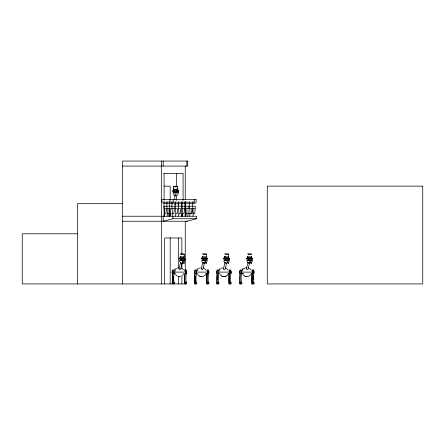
<?xml version="1.0" encoding="UTF-8"?>
<svg xmlns="http://www.w3.org/2000/svg" width="445" height="445" viewBox="0 0 445 445"><rect width="100%" height="100%" fill="white"/><g stroke="black" fill="none" stroke-linecap="round" stroke-linejoin="round"><path stroke-width="0.67" d="M230.115 283.126L230.032 283.938M206.675 282.781L206.708 281.997A78.659 20.359 90 0 0 206.792 273.341A78.659 20.359 -90 0 1 206.691 281.997M228.891 281.997A78.659 20.359 90 0 0 228.969 273.341A78.659 20.359 -90 0 1 228.908 281.997L228.869 282.781A1.608 0.417 -90 0 1 228.713 283.938L231.122 283.938L231.122 282.781A5.023 1.302 -90 0 0 230.588 282.247L228.886 282.247M251.948 273.341A78.659 20.359 -90 0 1 251.87 281.997L251.831 282.781A1.608 0.417 -90 0 1 251.675 283.938M184.241 256.643L184.358 254.251A2.053 0.362 2.7 0 0 181.438 253.756A2.053 0.362 2.7 0 0 181.143 254.368A2.053 0.362 2.7 0 0 184.358 254.251M206.48 256.643L206.591 254.251A2.053 0.362 2.7 0 0 203.677 253.756A2.053 0.362 2.7 0 0 203.382 254.368A2.053 0.362 2.7 0 0 206.591 254.251M228.674 256.643L228.791 254.251A2.053 0.362 2.7 0 0 225.871 253.756A2.053 0.362 2.7 0 0 225.576 254.368A2.053 0.362 2.7 0 0 228.791 254.251M185.682 283.593L185.682 283.126M207.86 283.871L207.921 283.243M166.992 201.813L166.819 206.202L174.557 206.202L173.895 213.722L172.515 213.722L172.093 216.231M191.478 213.722L191.901 208.711M185.02 201.813L184.847 206.202L195.383 206.202L194.721 213.722L193.341 213.722L192.919 216.231M188.113 208.711L188.346 206.202M164.133 216.231C165.245 211.475 163.204 206.619 164.071 201.813M169.617 201.813C168.75 206.619 170.785 211.475 169.679 216.231M172.026 201.813L171.859 206.202L172.515 213.722M175.48 216.231C176.587 211.475 174.546 206.619 175.413 201.813M178.562 216.231C179.674 211.475 177.633 206.619 178.501 201.813M182.222 216.231C183.329 211.475 181.287 206.619 182.155 201.813M185.821 201.813C184.953 206.619 186.995 211.475 185.888 216.231M189.609 201.813C188.741 206.619 190.783 211.475 189.676 216.231M192.852 201.813L192.685 206.202L193.341 213.722M185.343 272.579L185.17 273.252M186.255 272.084C186.817 269.781 186.817 274.882 186.255 272.579M208.494 272.084C209.05 269.781 209.05 274.882 208.494 272.579M218.718 272.807L218.718 271.856M230.744 272.807L230.744 271.856M185.698 283.593L185.598 283.938M167.053 216.231L167.476 213.722L166.819 206.202M185.081 216.231L185.504 213.722L184.847 206.202M187.807 216.231L188.229 213.722L187.912 209.962M196.479 273.002L196.479 271.661M230.716 271.856C231.294 270.187 231.294 274.476 230.716 272.807M182.211 261.332L182.406 260.97M180.648 262.261L178.973 268.724A0.857 0.584 14.5 0 0 179.774 269.459M180.659 269.008L182.333 262.539M202.881 262.261L201.207 268.724A0.857 0.584 14.5 0 0 202.013 269.459M202.892 269.008L204.566 262.539M225.081 262.261L223.407 268.724A0.857 0.584 14.5 0 0 223.501 269.041M225.092 269.008L226.6 263.19M246.369 268.724L248.043 262.261M248.054 269.008L249.723 262.539M252.994 283.938L253.044 282.925M174.195 273.152L174.195 271.511M186.221 273.152L186.221 271.511M208.46 273.152L208.46 271.511M241.424 273.152L241.424 271.511M175.069 271.083L175.486 269.965M197.302 271.083L197.725 269.965M219.502 271.083L219.919 269.965M242.464 271.083L242.881 269.965M173.422 283.938L173.422 282.781A5.023 1.302 -90 0 0 172.894 282.247A7.242 1.875 -90 0 1 173.244 273.341A2.08 0.54 -90 0 0 172.994 270.193A2.08 0.54 -90 0 0 172.271 271.901M174.496 283.938L174.496 282.781A5.023 1.302 -90 0 0 173.962 282.247L172.276 282.247M195.661 283.938L195.661 282.781A5.023 1.302 -90 0 0 195.127 282.247A7.242 1.875 -90 0 1 195.477 273.341A2.08 0.54 -90 0 0 195.233 270.193A2.08 0.54 -90 0 0 194.504 271.901M217.861 283.938L217.861 282.781A5.023 1.302 90 0 0 217.327 282.247A7.242 1.875 -90 0 1 217.677 273.341A2.08 0.54 -90 0 0 217.516 270.36A2.08 0.54 -90 0 0 216.76 271.183M240.817 283.938L240.817 282.781A5.023 1.302 90 0 0 240.283 282.247A7.242 1.875 -90 0 1 240.639 273.341A2.08 0.54 -90 0 0 240.478 270.36A2.08 0.54 -90 0 0 239.721 271.183M178.451 193.703L177.093 195.344M184.847 261.282L184.085 262.506L182.183 263.245M183.885 273.441L182.634 275.444M207.081 261.282C206.424 263.841 202.414 263.841 201.752 261.282M206.118 273.441C205.039 277.641 198.459 277.641 197.385 273.441M229.281 261.282C228.624 263.841 224.608 263.841 223.952 261.282M228.318 273.441C227.239 277.641 220.659 277.641 219.58 273.441M252.243 261.282C251.586 263.841 247.57 263.841 246.914 261.282M207.403 273.252L207.465 271.511M229.603 273.252L229.659 271.511M252.565 273.252L252.621 271.511M250.785 274.526C248.916 277.791 243.504 277.079 242.542 273.441M249.801 260.97L249.612 261.46M174.846 193.047L175.38 192.73M241.401 271.417L241.713 272.334L241.401 273.252M253.889 273.28L253.889 271.383M177.099 268.24L178.184 267.751M199.338 268.24L200.422 267.751M221.532 268.24L222.617 267.751M244.494 268.24L245.579 267.751M182.161 260.436L182.483 260.308M204.394 260.436L204.717 260.308M226.594 260.436L226.917 260.308M249.55 260.436L249.879 260.308M182.812 263.184L183.49 262.928M224.981 276.556L226.093 276.139M122.553 216.231L196.59 216.231L196.59 218.74L172.916 218.74L163.187 221.248L163.187 216.231M186.861 221.248L196.59 218.74M172.271 282.391L172.894 282.247M194.51 282.391L195.127 282.247M216.704 282.391L217.327 282.247M239.666 282.391L240.283 282.247M179.513 276.656L178.484 276.556L180.548 276.556M176.554 268.786L174.612 269.069L175.007 269.208M198.787 268.786L196.851 269.069L197.246 269.208M220.987 268.786L219.046 269.069L219.441 269.208M244.644 268.774L242.008 269.069L242.848 269.264M122.553 166.08L187.751 166.08L187.751 161.062L122.553 161.062L122.553 283.938M163.704 173.417L183.084 173.417L183.084 200.35M163.983 186.138L170.196 186.138L170.196 199.905M173.261 192.485L174.29 192.485M177.666 192.496L178.551 192.496M173.01 192.891L178.562 192.891M122.553 203.693L77.419 203.693L77.419 283.938M163.877 203.693L166.619 203.693M166.797 203.693L174.579 203.693M175.224 203.693L177.961 203.693M178.306 203.693L181.048 203.693M181.966 203.693L184.708 203.693M184.825 203.693L195.405 203.693M174.312 204.533L175.469 204.533M177.822 204.533L178.851 204.533M163.899 206.202L166.597 206.202M175.247 206.202L177.939 206.202M178.328 206.202L181.026 206.202M181.988 206.202L184.686 206.202M164.133 208.711L166.363 208.711L165.941 213.722L164.561 213.722M167.053 208.711L169.284 208.711M169.679 208.711L171.909 208.711M172.093 208.711L174.323 208.711M175.48 208.711L177.705 208.711L177.282 213.722L175.903 213.722M178.562 208.711L180.792 208.711L180.37 213.722L178.985 213.722M182.222 208.711L184.447 208.711L184.024 213.722L182.645 213.722M185.081 208.711L192.646 208.711L192.223 213.722L190.098 213.722M192.919 208.711L195.149 208.711M167.476 213.722L168.861 213.722M170.101 213.722L171.486 213.722M185.504 213.722L187.69 213.722M188.229 213.722L189.614 213.722M169.005 214.662L170.118 214.662M181.649 214.662L182.756 214.662M169.005 215.202L170.118 215.202M181.649 215.202L182.756 215.202M182.756 216.353L181.627 216.353L181.649 202.475M122.553 221.248L187.751 221.248M77.419 233.786L22.25 233.786L22.25 283.938L186.689 283.938L186.689 282.781A5.023 1.302 -90 0 0 186.155 282.247L184.453 282.247M179.975 260.064L181.399 260.064M184.43 260.075L185.059 260.075M202.208 260.064L203.638 260.064M206.669 260.075L207.292 260.075M224.408 260.064L225.832 260.064M228.864 260.075L229.492 260.075M247.37 260.064L248.794 260.064M251.692 260.075L252.454 260.075M179.407 260.47L184.959 260.47M201.646 260.47L207.192 260.47M223.841 260.47L229.392 260.47M246.803 260.47L252.354 260.47M246.764 267.551L247.053 267.551M172.805 270.059L173.878 270.059M184.998 270.059L186.066 270.059M195.038 270.059L196.112 270.059M207.231 270.059L208.305 270.059M217.238 270.059L218.311 270.059M229.431 270.059L230.499 270.059M240.2 270.059L241.268 270.059M252.387 270.059L253.461 270.059M175.291 272.112L184.063 272.112M197.524 272.112L206.296 272.112M219.724 272.112L228.496 272.112M242.686 272.112L251.458 272.112M241.468 273.28L243.537 273.28M251.119 273.28L252.499 273.28M173.244 273.341L174.318 273.341A2.08 0.54 -90 0 0 174.301 270.86A2.08 0.54 -90 0 0 173.684 270.193M184.519 271.183A2.08 0.54 -90 0 1 185.276 270.36A2.08 0.54 -90 0 1 185.437 273.341L186.505 273.341A2.08 0.54 -90 0 0 186.494 270.86A2.08 0.54 -90 0 0 185.877 270.193M195.477 273.341L196.551 273.341A2.08 0.54 -90 0 0 196.534 270.86A2.08 0.54 -90 0 0 195.917 270.193M208.11 270.193A2.08 0.54 -90 0 1 208.727 270.86A2.08 0.54 -90 0 1 208.744 273.341L207.67 273.341A2.08 0.54 -90 0 0 207.509 270.36A2.08 0.54 -90 0 0 206.753 271.183M217.677 273.341L218.751 273.341A2.08 0.54 -90 0 0 218.734 270.86A2.08 0.54 -90 0 0 218.117 270.193M228.953 271.183A2.08 0.54 -90 0 1 229.709 270.36A2.08 0.54 -90 0 1 229.87 273.341L230.938 273.341A2.08 0.54 -90 0 0 230.927 270.86A2.08 0.54 -90 0 0 230.31 270.193M240.639 273.341L241.713 273.341A2.08 0.54 -90 0 0 241.696 270.86A2.08 0.54 -90 0 0 241.079 270.193M251.909 271.183A2.08 0.54 -90 0 1 252.671 270.36A2.08 0.54 -90 0 1 252.832 273.341L253.9 273.341A2.08 0.54 -90 0 0 253.889 270.86A2.08 0.54 -90 0 0 253.272 270.193M194.51 282.247L196.201 282.247A5.023 1.302 -90 0 1 196.735 282.781L196.735 283.938L194.32 283.938A1.608 0.417 -90 0 0 194.498 282.781L194.515 281.997A78.659 20.359 90 0 0 194.599 273.341A2.08 0.54 -90 0 1 194.515 272.657M206.686 282.247L208.388 282.247A5.023 1.302 90 0 1 208.922 282.781L208.922 283.938L206.497 283.938A1.608 0.417 -90 0 0 206.691 282.781M216.709 282.247L218.395 282.247A5.023 1.302 -90 0 1 218.929 282.781L218.929 283.938L216.52 283.938A1.608 0.417 -90 0 0 216.698 282.781L216.715 281.997A78.659 20.359 90 0 0 216.798 273.341M239.671 282.247L241.357 282.247A5.023 1.302 -90 0 1 241.891 282.781L241.891 283.938L239.482 283.938A1.608 0.417 -90 0 0 239.655 282.781L239.677 281.997A78.659 20.359 90 0 0 239.76 273.341M251.842 282.247L253.55 282.247A5.023 1.302 -90 0 1 254.084 282.781L254.084 283.938L251.659 283.938M173.422 282.781L174.496 282.781M186.689 282.781L185.615 282.781A5.023 1.302 -90 0 0 185.081 282.247A7.242 1.875 -90 0 1 185.42 273.341M195.661 282.781L196.735 282.781M207.654 273.341A7.242 1.875 -90 0 0 207.303 282.247A5.023 1.302 90 0 1 207.832 282.781L208.922 282.781M217.861 282.781L218.929 282.781M231.122 282.781L230.048 282.781A5.023 1.302 -90 0 0 229.514 282.247A7.242 1.875 -90 0 1 229.854 273.341M240.817 282.781L241.891 282.781M252.81 273.341A7.242 1.875 -90 0 0 252.46 282.247A5.023 1.302 90 0 1 252.994 282.781L254.084 282.781M249.578 263.245L248.271 262.928M226.616 263.245L225.309 262.928M204.416 263.245L203.109 262.928M246.908 276.656L244.767 276.139M223.946 276.656L221.805 276.139M201.752 276.656L199.605 276.139M176.014 192.702L176.576 192.969M174.473 195.344L175.786 195.661L173.884 194.921L173.122 193.703M180.87 262.928L181.554 263.184L180.281 262.506L179.519 261.282M250.496 260.281L250.941 260.553M227.534 260.281L227.979 260.553M205.34 260.281L205.785 260.553M183.101 260.281L183.546 260.553M248.238 267.751L250.246 268.997L250.941 269.965M225.281 267.751L226.366 268.24L227.979 269.965M203.081 267.751L204.166 268.24L205.779 269.965M177.366 276.139L176.398 275.444L175.146 273.441M181.933 268.24L183.546 269.965M249.723 261.688L251.675 263.729L250.552 260.97M226.766 261.688L228.713 263.729L227.662 261.076M204.494 261.582L206.513 263.729L205.468 261.076M252.476 282.247A5.023 1.302 -90 0 1 253.01 282.781L253.06 282.925M207.832 282.781L207.943 283.243M183.229 261.076L184.28 263.729L182.216 261.46M185.226 271.511L185.343 272.084M185.698 283.126L185.598 282.781A5.023 1.302 90 0 0 185.064 282.247M175.263 193.881L175.797 196.145M230.115 283.02L230.032 282.781A5.023 1.302 90 0 0 229.498 282.247M194.231 199.66L194.231 202.169M186.861 161.062L186.861 166.08M185.242 166.08L185.242 199.744M185.242 201.802L185.242 203.176M185.242 206.614L185.242 216.231M185.242 221.248L185.242 270.16M181.855 253.756L181.855 237.98L164.639 237.98L164.661 283.938M181.855 263.357L181.855 268.847M181.855 275.705L181.855 283.938M181.727 203.799L181.727 205.701M178.389 237.98L178.389 268.157M178.389 276.389L178.389 283.938M177.755 186.572A2.053 0.373 0 0 1 174.546 186.85A2.053 0.373 0 0 1 174.824 186.205A2.053 0.373 0 0 1 177.755 186.572L177.755 188.964M176.604 173.417L176.604 186.538M176.604 194.827L176.604 200.35M174.807 195.094L174.807 199.922M173.661 186.516L173.661 188.908M173.188 199.66L173.188 202.169M172.916 216.231L172.916 218.74M170.196 237.78L170.196 283.938M170.118 209.183L170.118 216.009M169.946 199.66L169.946 202.169M169.005 208.41L169.005 216.353M164.083 173.417L164.083 200.35M164.083 206.563L164.083 216.231M163.187 161.062L163.187 166.08M161.568 161.062L161.568 283.938M251.931 273.341A78.659 20.359 90 0 1 251.853 281.997M240.623 283.71A1.608 0.417 -90 0 1 240.556 283.938M241.357 282.247A7.242 1.875 -90 0 1 241.713 273.341M253.55 282.247A7.242 1.875 -90 0 1 253.9 273.341M252.81 283.71A1.608 0.417 -90 0 1 252.743 283.938M253.021 275.705A78.659 20.359 90 0 1 252.988 279.638M250.891 257.833A3.115 0.551 2.7 0 1 252.104 258.701A3.115 0.551 2.7 0 1 249.79 259.474A3.115 0.551 2.7 0 1 246.714 258.545M251.136 256.871A2.053 0.362 2.7 0 1 249.934 257.405A2.053 0.362 2.7 0 1 247.637 256.821M251.08 258.067A2.075 0.367 2.7 0 1 250.835 258.567A2.075 0.367 2.7 0 1 247.915 258.389A2.075 0.367 2.7 0 1 248.16 257.889M252.104 258.701A3.115 0.551 2.7 0 1 247.348 258.551A3.115 0.551 2.7 0 1 247.787 257.733M251.158 256.353A2.053 0.362 2.7 0 1 249.957 256.887A2.053 0.362 2.7 0 1 247.665 256.303M247.921 269.286A0.857 0.584 14.5 0 1 247.598 269.447M247.17 269.459A0.857 0.584 14.5 0 1 246.385 268.886M246.408 268.58A0.857 0.584 14.5 0 1 246.641 268.352M249.261 258.84A0.857 0.584 14.5 0 1 249.044 258.378M250.635 258.35A0.857 0.584 14.5 0 1 250.691 258.812M217.661 283.71A1.608 0.417 -90 0 1 217.594 283.938M218.395 282.247A7.242 1.875 -90 0 1 218.751 273.341M217.872 275.705A78.659 20.359 -90 0 1 217.833 279.638M230.588 282.247A7.242 1.875 -90 0 1 230.938 273.341M229.854 283.71A1.608 0.417 -90 0 1 229.787 283.938M229.498 258.862A3.115 0.551 2.7 0 1 226.828 259.474A3.115 0.551 2.7 0 1 223.507 258.673M228.463 256.965A2.053 0.362 2.7 0 1 226.438 257.382A2.053 0.362 2.7 0 1 224.925 256.748M228.574 258.256A2.075 0.367 2.7 0 1 226.093 258.562A2.075 0.367 2.7 0 1 224.831 257.939M228.613 257.944A3.115 0.551 2.7 0 1 228.791 258.762A3.115 0.551 2.7 0 1 224.208 258.506A3.115 0.551 2.7 0 1 224.825 257.733M228.485 256.448A2.053 0.362 2.7 0 1 226.461 256.871A2.053 0.362 2.7 0 1 224.947 256.231M225.053 269.158A0.857 0.584 14.5 0 1 224.636 269.447M224.208 269.459A0.857 0.584 14.5 0 1 223.624 269.186M223.446 268.58A0.857 0.584 14.5 0 1 223.679 268.352M226.305 258.84A0.857 0.584 14.5 0 1 226.082 258.378M227.679 258.35A0.857 0.584 14.5 0 1 227.729 258.812M195.461 283.71A1.608 0.417 -90 0 1 195.394 283.938M196.201 282.247A7.242 1.875 -90 0 1 196.551 273.341M195.672 276.49A78.659 20.359 -90 0 1 195.605 281.212M208.388 282.247A7.242 1.875 -90 0 1 208.744 273.341M207.654 283.71A1.608 0.417 -90 0 1 207.587 283.938M207.303 258.862A3.115 0.551 2.7 0 1 204.628 259.474A3.115 0.551 2.7 0 1 201.307 258.673M206.263 256.965A2.053 0.362 2.7 0 1 204.238 257.382A2.053 0.362 2.7 0 1 202.725 256.748M206.213 258.161A2.075 0.367 2.7 0 1 204.166 258.584A2.075 0.367 2.7 0 1 202.636 257.939M206.413 257.944A3.115 0.551 2.7 0 1 206.591 258.762A3.115 0.551 2.7 0 1 202.008 258.506A3.115 0.551 2.7 0 1 202.631 257.733M206.291 256.448A2.053 0.362 2.7 0 1 204.266 256.871A2.053 0.362 2.7 0 1 202.748 256.231M202.853 269.158A0.857 0.584 14.5 0 1 202.436 269.447M201.246 268.58A0.857 0.584 14.5 0 1 201.485 268.352M204.105 258.84A0.857 0.584 14.5 0 1 203.888 258.378M205.479 258.35A0.857 0.584 14.5 0 1 205.534 258.812M184.558 273.341A78.659 20.359 90 0 1 184.475 281.997L184.436 282.781A1.608 0.417 -90 0 1 184.263 283.938M173.227 283.71A1.608 0.417 -90 0 1 173.161 283.938M172.087 283.938A1.608 0.417 -90 0 0 172.265 282.781L172.282 281.997A78.659 20.359 90 0 0 172.365 273.341A2.08 0.54 -90 0 1 172.282 272.657M173.962 282.247A7.242 1.875 -90 0 1 174.318 273.341M173.433 276.49A78.659 20.359 90 0 1 173.389 280.428M186.155 282.247A7.242 1.875 -90 0 1 186.505 273.341M185.42 283.71A1.608 0.417 -90 0 1 185.354 283.938M185.064 258.862A3.115 0.551 2.7 0 1 182.394 259.474A3.115 0.551 2.7 0 1 179.074 258.673M184.03 256.965A2.053 0.362 2.7 0 1 182.005 257.382A2.053 0.362 2.7 0 1 180.486 256.748M183.974 258.161A2.075 0.367 2.7 0 1 181.927 258.584A2.075 0.367 2.7 0 1 180.397 257.939M184.18 257.944A3.115 0.551 2.7 0 1 184.358 258.762A3.115 0.551 2.7 0 1 179.774 258.506A3.115 0.551 2.7 0 1 180.392 257.733M184.052 256.448A2.053 0.362 2.7 0 1 182.027 256.871A2.053 0.362 2.7 0 1 180.514 256.231M180.62 269.158A0.857 0.584 14.5 0 1 180.203 269.447M179.012 268.58A0.857 0.584 14.5 0 1 179.246 268.352M181.871 258.84A0.857 0.584 14.5 0 1 181.649 258.378M183.24 258.35A0.857 0.584 14.5 0 1 183.296 258.812M178.629 191.139A3.115 0.567 0 0 1 175.558 191.901A3.115 0.567 0 0 1 172.871 191.094M177.271 189.208A2.053 0.373 0 0 1 176.081 189.82A2.053 0.373 0 0 1 173.773 189.325M177.266 190.399A2.075 0.378 0 0 1 176.064 191.016A2.075 0.378 0 0 1 173.734 190.521M177.015 190.171A3.115 0.567 0 0 1 178.25 191.011A3.115 0.567 0 0 1 173.494 191.089A3.115 0.567 0 0 1 173.912 190.221M177.271 188.691A2.053 0.373 0 0 1 176.081 189.303A2.053 0.373 0 0 1 173.773 188.808M174.846 191.111A0.857 0.606 0 0 1 174.913 190.649M176.398 190.621A0.857 0.606 0 0 1 176.498 191.083M171.993 272.084C172.209 275.416 172.771 269.887 171.993 272.084M194.226 272.084C194.448 275.416 195.01 269.887 194.226 272.084M216.426 272.084C216.643 275.416 217.205 269.887 216.426 272.084M239.388 272.084C239.605 275.416 240.167 269.887 239.388 272.084M422.75 186.138L267.284 186.138L267.284 283.938L422.75 283.938L422.75 186.138M196.145 199.66L161.841 199.66L161.841 202.169L196.145 202.169L196.145 199.66M248.538 254.368A2.053 0.362 2.7 0 0 251.753 254.251A2.053 0.362 2.7 0 0 248.833 253.756A2.053 0.362 2.7 0 0 248.538 254.368"/></g></svg>
